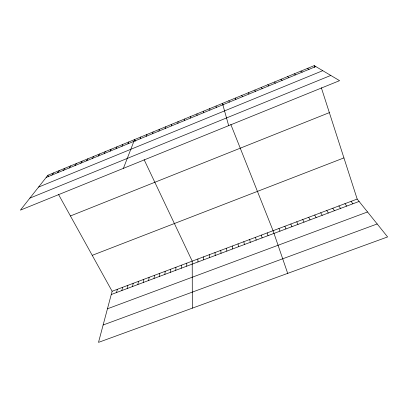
<?xml version="1.0" encoding="UTF-8"?>
<svg xmlns="http://www.w3.org/2000/svg" width="408" height="408" viewBox="0 0 408 408"><rect width="100%" height="100%" fill="white"/><g stroke="black" fill="none" stroke-linecap="round" stroke-linejoin="round"><path stroke-width="0.61" d="M190.628 118.029L190.638 116.489M186.721 266.184L186.777 263.17M181.239 268.245L181.351 265.21M184.243 120.656L184.334 119.085M175.766 270.295L175.94 267.245M170.315 272.345L170.544 269.275M164.873 274.39L165.164 271.3M177.883 123.272L178.051 121.671M159.446 276.425L159.798 273.319M154.03 278.46L154.443 275.334M171.539 125.883L171.783 124.251M148.634 280.485L149.104 277.343M143.249 282.509L143.779 279.347M137.884 284.524L138.465 281.347M165.214 128.479L165.536 126.822M132.529 286.533L133.171 283.341M127.184 288.538L127.888 285.33M121.859 290.542L122.614 287.309M158.911 131.075L159.309 129.387M116.545 292.536L117.361 289.287M58.492 194.402L112.118 291.261L98.501 342.378L387.6 236.931L357.179 199.058L321.341 87.756M152.628 133.661L153.102 131.942M146.36 136.236L146.911 134.492M140.117 138.802L140.745 137.032M123.4 168.351L134.589 139.561L135.374 141.209M127.923 143.82L128.693 141.989M121.972 146.268L122.813 144.412M116.035 148.706L116.948 146.824M110.119 151.144L111.103 149.231M104.219 153.566L105.274 151.633M98.338 155.989L99.46 154.025M92.473 158.401L93.662 156.412M86.623 160.803L87.883 158.789M80.794 163.2L82.12 161.16M74.98 165.592L76.378 163.526M69.181 167.979L70.645 165.888M63.403 170.355L64.933 168.239M57.64 172.727L59.237 170.58M51.892 175.088L53.555 172.921M47.894 175.251L20.4 210.135L339.584 80.657L314.216 65.622L47.894 175.251L48.761 176.822M46.165 177.444L315.787 66.555M38.566 187.088L322.748 70.676M29.855 198.135L330.781 75.439M70.431 215.965L329.348 112.633M92.228 255.332L343.924 157.906M112.118 291.261L357.179 199.058M111.246 294.525L359.101 201.455M107.447 308.8L367.542 211.961M103.132 324.992L377.181 223.961M307.525 68.376L309.009 69.34M300.854 71.12L302.257 72.119M294.209 73.853L295.52 74.888M287.584 76.582L288.808 77.653M280.979 79.3L282.117 80.401M274.39 82.013L275.446 83.145M267.827 84.716L268.796 85.879M351.059 201.363L352.905 203.781M261.283 87.409L262.171 88.607M344.954 203.658L346.734 206.101M338.87 205.948L340.573 208.411M332.8 208.233L334.433 210.717M254.76 90.092L255.561 91.326M326.752 210.508L328.312 213.017M320.719 212.777L322.208 215.307M248.258 92.769L248.977 94.034M314.706 215.041L316.118 217.591M308.708 217.296L310.049 219.871M302.726 219.545L304.001 222.146M241.776 95.436L242.413 96.732M144.116 159.661L192.214 261.125L192.326 308.157M296.759 221.789L297.962 224.41M290.812 224.028L291.95 226.669M235.314 98.099L235.865 99.424M284.881 226.261L285.947 228.924M223.14 105.121L222.452 103.392L228.669 125.649M230.831 124.476L273.069 230.704L287.696 273.37M278.97 228.485L279.965 231.173M228.873 100.751L229.342 102.107M314.216 65.622L314.798 67.437M267.189 232.917L268.051 235.645M261.324 235.125L262.115 237.874M255.479 237.323L256.204 240.093M249.645 239.516L250.303 242.311M216.051 106.029L216.357 107.447M243.831 241.704L244.423 244.519M238.032 243.887L238.558 246.718M232.249 246.065L232.708 248.916M209.666 108.656L209.896 110.104M226.481 248.232L226.874 251.104M220.733 250.395L221.059 253.291M203.306 111.277L203.449 112.756M214.996 252.552L215.261 255.469M209.279 254.704L209.477 257.642M203.577 256.851L203.709 259.804M196.962 113.888L197.028 115.398M197.89 258.988L197.957 261.967"/></g></svg>
